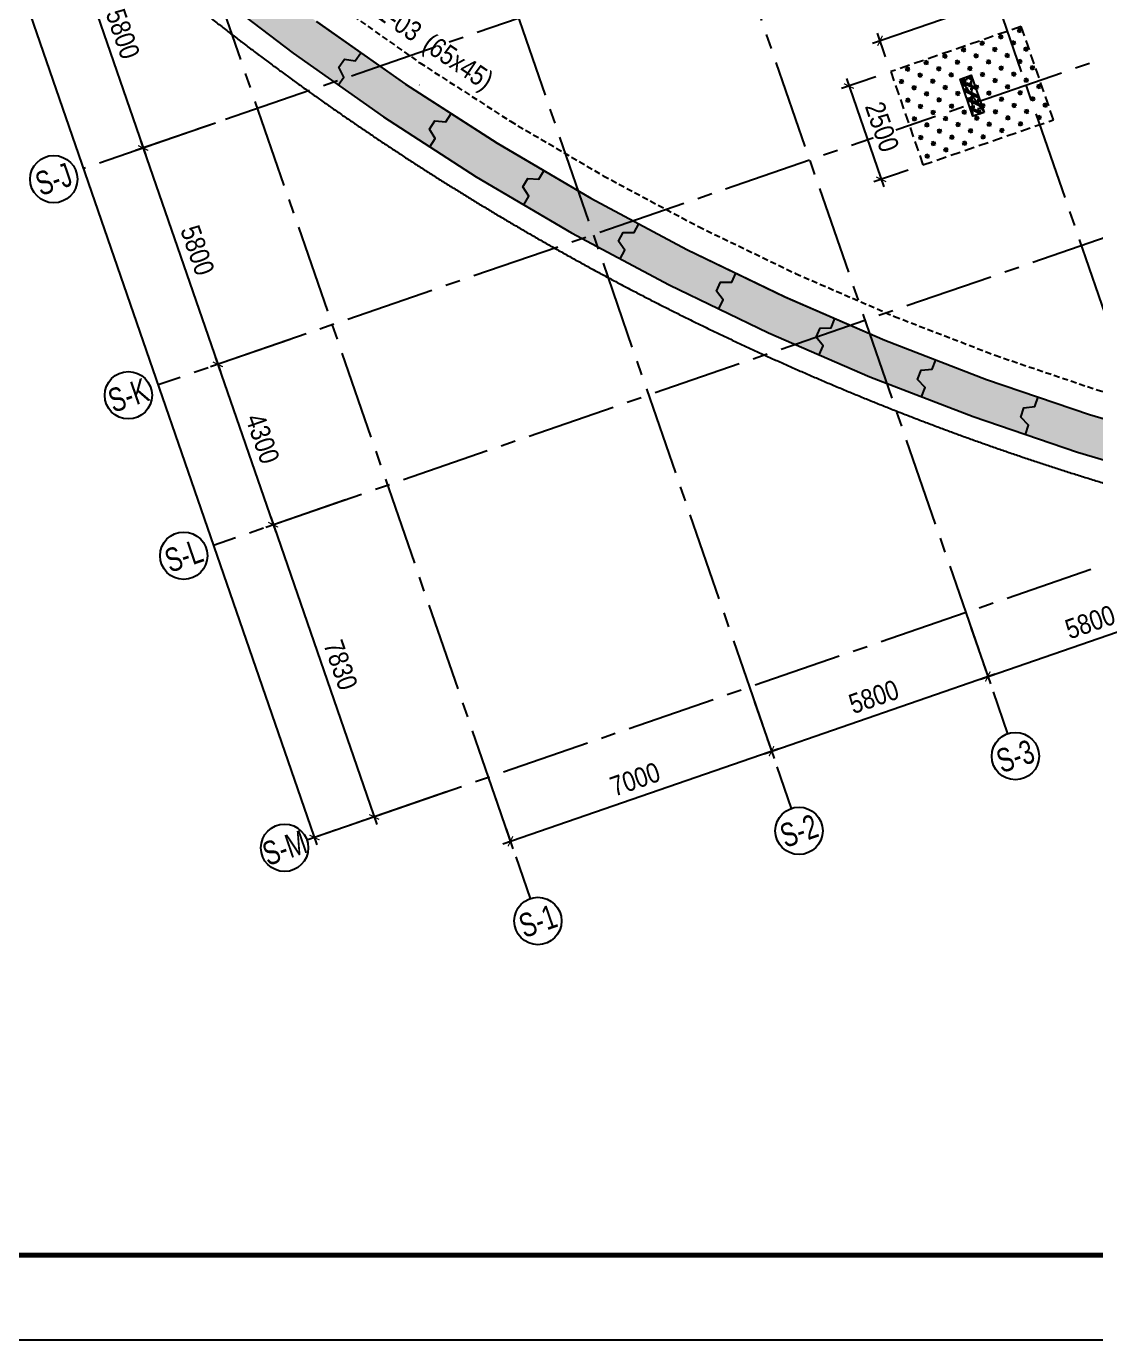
# Model space of a CAD drawing. Header units: millimetres. Extents: x -1534340 to 1713810, y -1348191 to 1114081.
# Drawn here: x 1051445 to 1078545, y -366824 to -333544 of the extents above; entities that cross this region are included whole.
import ezdxf
from ezdxf.enums import TextEntityAlignment as Align
from ezdxf.xclip import XClip

# ---------------------------------------------------------------- set-up
doc = ezdxf.new("R2010")
doc.units = ezdxf.units.MM
doc.header["$LTSCALE"] = 100
doc.header["$XCLIPFRAME"] = 0
doc.header["$PDMODE"] = 32
doc.header["$PDSIZE"] = 2.5
for name, pattern in [('CENTER2', [1.125, 0.75, -0.125, 0.125, -0.125]), ('DASHED', [4.5, 3, -1.5]), ('HIDDEN', [0.375, 0.25, -0.125]), ('Xref_ST_MBDV Cot vach 30.7.2022$0$DASHDOT', [1, 0.5, -0.25, 0, -0.25])]:
    doc.linetypes.add(name, pattern=pattern)
for name, color, linetype, lineweight in [('0-Hatch', 250, 'Continuous', 40), ('ccu12-Tencaukien', 9, 'Continuous', 15), ('KT-Net thay', 7, 'Continuous', 15)]:
    doc.layers.add(name, color=color, linetype=linetype, lineweight=lineweight)
for name, color, linetype in [('0-khuat', 3, 'HIDDEN'), ('ccu11-Dim', 8, 'Continuous'), ('ccu11-Khuat', 9, 'DASHED'), ('ccu11-Manh', 8, 'Continuous'), ('ccu12-Text', 31, 'Continuous'), ('ccu12-Truc', 13, 'CENTER2'), ('KC2-DIM', 251, 'Continuous'), ('KT-Dim', 8, 'Continuous'), ('Xref.Asix of Basement B2$0$Xref.Asix of Basement$0$KT-Net cot vach', 6, 'Continuous'), ('Xref_ST_MBDV Cot vach 30.7.2022$0$Xref_ST_MBDV Cot vach 30.7.2022|Xref_ST_MBDV Cot vach 30.7.2022|Xref_ST_MBDV Cot vach 30.7.2022|Xref_ST_MBDV Cot vach 30.7.2022|A-CORE-OTLN', 2, 'Continuous'), ('Xref_ST_MBDV Cot vach 30.7.2022$0$Xref_ST_MBDV Cot vach 30.7.2022|Xref_ST_MBDV Cot vach 30.7.2022|Xref_ST_MBDV Cot vach 30.7.2022|Xref_ST_MBDV Cot vach 30.7.2022|A-WALL-PATT', 251, 'Continuous'), ('Xref_ST_MBDV Cot vach 30.7.2022$0$Xref_ST_MBDV Cot vach 30.7.2022|Xref_ST_MBDV Cot vach 30.7.2022|Xref_ST_MBDV Cot vach 30.7.2022|Xref_ST_MBDV Cot vach 30.7.2022|ccu12-Thay', 7, 'Continuous'), ('Xref_ST_MBDV Cot vach 30.7.2022$0$Xref_ST_MBDV Cot vach 30.7.2022|Xref_ST_MBDV Cot vach 30.7.2022|Xref_ST_MBDV Cot vach 30.7.2022|Xref_ST_MBDV Cot vach 30.7.2022|Site_plot line', 1, 'Xref_ST_MBDV Cot vach 30.7.2022$0$DASHDOT'), ('Xref_ST_MBDV Cot vach 30.7.2022|Xref_ST_MBDV Cot vach 30.7.2022|Xref_ST_MBDV Cot vach 30.7.2022|Xref_ST_MBDV Cot vach 30.7.2022|A-GRID-SYM', 50, 'Continuous')]:
    doc.layers.add(name, color=color, linetype=linetype)
doc.styles.add('Arial Narrow', font='ARIALN.TTF')
doc.styles.add('HBA-Text', font='GOTHIC.TTF')
doc.dimstyles.new('ccu12-200', dxfattribs={"dimscale": 200, "dimtxt": 2.5, "dimasz": 1, "dimexe": 1, "dimexo": 2, "dimgap": 1, "dimtad": 1, "dimdec": 0, "dimrnd": 5, "dimdsep": 46, "dimtxsty": 'Arial Narrow', "dimblk": 'ARCHTICK', "dimcen": -1, "dimdle": 1, "dimclrd": 256, "dimclre": 256, "dimclrt": 3, "dimadec": 0, "dimazin": 2, "dimtfac": 0.1, "dimtdec": 0, "dimtmove": 0, "dimatfit": 1, "dimldrblk": 'ARCHTICK', "dimfxl": 1, "dimtvp": 0.833333, "dimtolj": 1, "dimtzin": 12, "dimarcsym": 0})

# ---------------------------------------------------------------- blocks, each defined once
blk = doc.blocks.new('MBKC-B1-PN')
at = {"layer": '0-Hatch', "ltscale": 2}
h = blk.add_hatch(dxfattribs=at)
h.set_pattern_fill('CROSS', color=256, scale=1000, angle=109.0471, style=0)
h.set_pattern_definition([(109.047138, (4062039.31, -6967637.83), (-317.899085, 154.726118), [125, -375]), (199.047138, (4062078, -6967558.36), (-154.726118, -317.899085), [125, -375])])
h.paths.add_polyline_path([(29441, -27131), (26133, -28273), (26948, -30636), (30257, -29494)])
at = {"layer": '0-khuat', "ltscale": 10}
blk.add_lwpolyline([(30257, -29494), (29441, -27131), (26133, -28273), (26948, -30636)], close=True, dxfattribs=at)
at = {"layer": 'ccu11-Khuat', "ltscale": 0.5}
blk.add_lwpolyline([(11961, -26475), (14196, -28048), (16493, -29528), (18849, -30912), (21259, -32200), (23720, -33388), (26227, -34475), (28777, -35459), (31364, -36337), (33985, -37110), (36636, -37775), (39311, -38331), (42007, -38778), (44738, -39116), (64993, -41260), (86647, -40575)], dxfattribs=at)
at = {"layer": 'Xref_ST_MBDV Cot vach 30.7.2022$0$Xref_ST_MBDV Cot vach 30.7.2022|Xref_ST_MBDV Cot vach 30.7.2022|Xref_ST_MBDV Cot vach 30.7.2022|Xref_ST_MBDV Cot vach 30.7.2022|A-CORE-OTLN', "color": 6}
blk.add_lwpolyline([(11576, -26999), (13833, -28587), (16152, -30081), (18531, -31479), (20964, -32780), (23449, -33979), (25981, -35077), (28555, -36070), (31168, -36957), (33814, -37737), (36491, -38408), (39192, -38970), (41914, -39421), (44664, -39762), (64969, -41911), (105786, -40621)], dxfattribs=at)
blk = doc.blocks.new('Khung ten_A1', base_point=(-3406704, 253379))
at = {"layer": 'Defpoints', "color": 1}
blk.add_lwpolyline([(84100, 0), (84100, 59471), (0, 59471), (0, 0)], close=True, dxfattribs=at)
at = {"layer": 'KT-Net thay', "const_width": 60}
blk.add_lwpolyline([(2700, 1071), (83100, 1071), (83100, 58471), (2700, 58471)], close=True, dxfattribs=at)
blk = doc.blocks.new('Xref_ST_MBDV Cot vach 30.7.2022$0$Tuong Vay01-flat-1')
at = {"layer": 'Xref_ST_MBDV Cot vach 30.7.2022$0$Xref_ST_MBDV Cot vach 30.7.2022|Xref_ST_MBDV Cot vach 30.7.2022|Xref_ST_MBDV Cot vach 30.7.2022|Xref_ST_MBDV Cot vach 30.7.2022|A-WALL-PATT'}
h = blk.add_hatch(dxfattribs=at)
h.set_pattern_fill('ACET-2D-VATLIEU04', color=256, scale=50, pattern_type=2)
h.set_pattern_definition([(50, (-11139561.84, -1407213.45), (-225.902474, 189.5546825), [37.5, -412.5]), (355, (-11139561.84, -1407213.45), (32.127212, 367.215716), [30, -330]), (100.4514, (-11139531.95, -1407216.06), (-341.231527, -62.944187), [31.870095, -350.571056]), (46.1842, (-11139561.84, -1407113.45), (-319.180497, 306.252097), [56.25, -618.75]), (96.6356, (-11139517.37, -1407120.34), (-516.995922, -60.144022), [47.805144, -525.8565]), (351.1842, (-11139561.84, -1407113.45), (84.740774, 546.39543), [45, -495]), (21, (-11139511.84, -1407138.45), (-105.680822, 275.3079534), [37.5, -412.5]), (326, (-11139511.84, -1407138.45), (206.128805, 305.59852), [30, -330]), (71.4514, (-11139486.97, -1407155.22), (-328.963765, 110.380101), [31.870095, -350.571056]), (37.5, (-11139561.84, -1407213.45), (-78.1345294, 101.8269012), [0, -326, 0, -335, 0, -331.25]), (7.5, (-11139561.84, -1407213.45), (-23.2793464, 176.824191), [0, -191, 0, -318.5, 0, -126.25]), (327.5, (-11139673.34, -1407213.45), (71.9444175, 112.9301145), [0, -125, 0, -390, 0, -517.5000003]), (317.5, (-11139723.34, -1407213.45), (158.0205496, 172.449169), [0, -162.5, 0, -259, 0, -367.5]), (45, (-11139561.84, -1407213.45), (-150.260191, 150.260191), []), (45, (-11139561.84, -1407152.2), (-150.260191, 150.260191), [])])
h.paths.add_polyline_path([(-82665, -118500), (-81837, -121132), (-80903, -123728), (-79863, -126284), (-78720, -128795), (-77475, -131258), (-76131, -133667), (-74689, -136020), (-73153, -138312), (-71525, -140539), (-69807, -142699), (-68002, -144786), (-66114, -146798), (-64145, -148731), (-62100, -150582), (-59980, -152349), (-57790, -154027), (-55533, -155614), (-53213, -157109), (-50835, -158507), (-48401, -159807), (-45916, -161007), (-43385, -162104), (-40811, -163097), (-38198, -163985), (-35551, -164765), (-32875, -165436), (-30174, -165998), (-27451, -166448), (-24702, -166789), (-4397, -168938), (36420, -167648), (41836, -160719), (12445, -24368), (8473, -9249), (-4719, -5521), (-10557, -9947), (-34021, -27848), (-39777, -32009), (-41249, -35294), (-45787, -38574), (-49368, -38942), (-57644, -44924), (-59845, -46601), (-61969, -48362), (-64020, -50208), (-65993, -52137), (-67887, -54144), (-69696, -56226), (-71420, -58381), (-73054, -60604), (-74596, -62892), (-76043, -65242), (-77394, -67648), (-78645, -70107), (-79794, -72615), (-80841, -75168), (-81782, -77762), (-82617, -80392), (-83343, -83054), (-83961, -85743), (-84468, -88455), (-84865, -91186), (-85149, -93930), (-85321, -96684), (-85381, -99530), (-85329, -102201), (-85163, -104955), (-84886, -107701), (-84496, -110432), (-83996, -113146), (-83385, -115836)], flags=16)
h.paths.add_polyline_path([(-83625, -118781), (-82785, -121452), (-81837, -124086), (-80781, -126680), (-79621, -129228), (-78358, -131727), (-76994, -134172), (-75531, -136560), (-73973, -138886), (-72320, -141146), (-70577, -143337), (-68746, -145455), (-66829, -147497), (-64832, -149459), (-62755, -151337), (-60604, -153130), (-58382, -154833), (-56092, -156444), (-53738, -157960), (-51324, -159379), (-48854, -160699), (-46333, -161916), (-43764, -163030), (-41151, -164038), (-38500, -164938), (-35814, -165730), (-33098, -166411), (-30357, -166981), (-27595, -167438), (-24816, -167783), (-4434, -169940), (36920, -168633), (42913, -160966), (13418, -24135), (9295, -8442), (-4926, -4424), (-11163, -9151), (-34617, -27045), (-40580, -31355), (-42052, -34640), (-46156, -37607), (-49737, -37975), (-58240, -44121), (-60467, -45819), (-62623, -47605), (-64704, -49479), (-66707, -51435), (-68628, -53472), (-70465, -55586), (-72214, -57772), (-73872, -60029), (-75437, -62350), (-76905, -64734), (-78276, -67176), (-79545, -69672), (-80712, -72217), (-81774, -74808), (-82729, -77440), (-83576, -80109), (-84314, -82810), (-84940, -85539), (-85455, -88291), (-85857, -91062), (-86146, -93847), (-86321, -96642), (-86382, -99529), (-86328, -102241), (-86160, -105036), (-85879, -107821), (-85484, -110593), (-84976, -113347), (-84356, -116078)])
at = {"layer": 'Xref_ST_MBDV Cot vach 30.7.2022$0$Xref_ST_MBDV Cot vach 30.7.2022|Xref_ST_MBDV Cot vach 30.7.2022|Xref_ST_MBDV Cot vach 30.7.2022|Xref_ST_MBDV Cot vach 30.7.2022|A-CORE-OTLN', "color": 6}
for points in [[(-60604, -153130), (-58382, -154833), (-56092, -156444), (-53738, -157960), (-51324, -159379), (-48854, -160699), (-46333, -161916), (-43764, -163030), (-41151, -164038), (-38500, -164938), (-35814, -165730), (-33098, -166411), (-30357, -166981), (-27595, -167438), (-24816, -167783), (-4434, -169940), (36920, -168633)], [(-57790, -154027), (-55533, -155614), (-53213, -157109), (-50835, -158507), (-48401, -159807), (-45916, -161007), (-43385, -162104), (-40811, -163097), (-38198, -163985), (-35551, -164765), (-32875, -165436), (-30174, -165998), (-27451, -166448), (-24702, -166789), (-4397, -168938), (36420, -167648)]]:
    blk.add_lwpolyline(points, dxfattribs=at)
at = {"layer": 'Xref_ST_MBDV Cot vach 30.7.2022$0$Xref_ST_MBDV Cot vach 30.7.2022|Xref_ST_MBDV Cot vach 30.7.2022|Xref_ST_MBDV Cot vach 30.7.2022|Xref_ST_MBDV Cot vach 30.7.2022|ccu12-Thay', "ltscale": 10}
for points in [[(-57237, -155639), (-57093, -155434), (-57226, -155188), (-57082, -154983), (-56805, -155025), (-56661, -154821)], [(-54915, -157202), (-54779, -156992), (-54922, -156752), (-54787, -156541), (-54508, -156572), (-54373, -156362)], [(-52531, -158670), (-52404, -158455), (-52557, -158220), (-52430, -158004), (-52151, -158023), (-52024, -157808)], [(-50089, -160039), (-49971, -159819), (-50133, -159590), (-50015, -159370), (-49736, -159377), (-49618, -159157)], [(-47594, -161307), (-47485, -161082), (-47656, -160861), (-47547, -160636), (-47267, -160632), (-47159, -160407)], [(-45048, -162473), (-44949, -162244), (-45129, -162029), (-45029, -161800), (-44750, -161785), (-44651, -161555)], [(-42458, -163534), (-42368, -163301), (-42556, -163094), (-42466, -162860), (-42188, -162834), (-42098, -162601)], [(-39826, -164488), (-39745, -164251), (-39942, -164052), (-39862, -163816), (-39585, -163778), (-39504, -163541)]]:
    blk.add_lwpolyline(points, dxfattribs=at)
at = {"layer": 'Xref_ST_MBDV Cot vach 30.7.2022$0$Xref_ST_MBDV Cot vach 30.7.2022|Xref_ST_MBDV Cot vach 30.7.2022|Xref_ST_MBDV Cot vach 30.7.2022|Xref_ST_MBDV Cot vach 30.7.2022|Site_plot line', "ltscale": 5000}
blk.add_arc((-17764, -99529), 69167, 126.14636, 263.7927, dxfattribs=at)
blk = doc.blocks.new('GRID-SYM-flat-90')
at = {"layer": 'Xref_ST_MBDV Cot vach 30.7.2022|Xref_ST_MBDV Cot vach 30.7.2022|Xref_ST_MBDV Cot vach 30.7.2022|Xref_ST_MBDV Cot vach 30.7.2022|A-GRID-SYM'}
blk.add_circle((0, 0, 0), 900, dxfattribs=at)
at = {"layer": 'Xref_ST_MBDV Cot vach 30.7.2022|Xref_ST_MBDV Cot vach 30.7.2022|Xref_ST_MBDV Cot vach 30.7.2022|Xref_ST_MBDV Cot vach 30.7.2022|A-GRID-SYM', "style": 'HBA-Text'}
blk.add_attdef('GRID', text='', height=900, rotation=19.0471, dxfattribs=at).set_placement((0, 0, 0), align=Align.MIDDLE_CENTER)
blk = doc.blocks.new('GRID-SYM-flat-91')
at = {"layer": 'Xref_ST_MBDV Cot vach 30.7.2022|Xref_ST_MBDV Cot vach 30.7.2022|Xref_ST_MBDV Cot vach 30.7.2022|Xref_ST_MBDV Cot vach 30.7.2022|A-GRID-SYM'}
blk.add_circle((0, 0, 0), 900, dxfattribs=at)
at = {"layer": 'Xref_ST_MBDV Cot vach 30.7.2022|Xref_ST_MBDV Cot vach 30.7.2022|Xref_ST_MBDV Cot vach 30.7.2022|Xref_ST_MBDV Cot vach 30.7.2022|A-GRID-SYM', "style": 'HBA-Text'}
blk.add_attdef('GRID', text='', height=900, rotation=19.0471, dxfattribs=at).set_placement((0, 0, 0), align=Align.MIDDLE_CENTER)
blk = doc.blocks.new('GRID-SYM-flat-104')
at = {"layer": 'Xref_ST_MBDV Cot vach 30.7.2022|Xref_ST_MBDV Cot vach 30.7.2022|Xref_ST_MBDV Cot vach 30.7.2022|Xref_ST_MBDV Cot vach 30.7.2022|A-GRID-SYM'}
blk.add_circle((0, 0, 0), 900, dxfattribs=at)
at = {"layer": 'Xref_ST_MBDV Cot vach 30.7.2022|Xref_ST_MBDV Cot vach 30.7.2022|Xref_ST_MBDV Cot vach 30.7.2022|Xref_ST_MBDV Cot vach 30.7.2022|A-GRID-SYM', "style": 'HBA-Text'}
blk.add_attdef('GRID', text='', height=900, rotation=19.0471, dxfattribs=at).set_placement((0, 0, 0), align=Align.MIDDLE_CENTER)
blk = doc.blocks.new('_ARCHTICK')
at = {"color": 0, "linetype": 'ByBlock', "const_width": 0.15}
blk.add_lwpolyline([(-0.5, -0.5), (0.5, 0.5)], dxfattribs=at)
blk = doc.blocks.new('*D1108')
at = {"layer": 'Defpoints', "color": 0, "transparency": 16777216}
for p in [(316470, -81582, 0), (318361, -87065, 0), (316152, -87827)]:
    blk.add_point(p, dxfattribs=at)
at = {"layer": 'KT-Dim', "lineweight": -2, "transparency": 16777216}
for p, q in [((316092, -81712), (314070, -82410)), ((314194, -82156), (316217, -88016)), ((317983, -87195), (315963, -87893))]:
    blk.add_line(p, q, dxfattribs=at)
at = {"layer": 'KT-Dim', "lineweight": -2, "transparency": 16777216, "xscale": 200, "yscale": 200, "zscale": 200}
for p, rotation in [((314259, -82345), 109.0471379636341), ((316152, -87827), 289.0471379636341)]:
    blk.add_blockref('_ARCHTICK', p, dxfattribs=dict(at, rotation=rotation))
at = {"layer": 'KT-Dim', "color": 3, "transparency": 16777216, "insert": (315636, -84937), "char_height": 500, "attachment_point": 5, "rotation": 289.0471, "style": 'Arial Narrow'}
blk.add_mtext('\\A1;5800', dxfattribs=at)
blk = doc.blocks.new('*D1109')
at = {"layer": 'Defpoints', "color": 0, "transparency": 16777216}
for p in [(306861, -58345, 0), (323836, -104143), (320491, -105298)]:
    blk.add_point(p, dxfattribs=at)
at = {"layer": 'KT-Dim', "lineweight": -2, "transparency": 16777216}
for p, q in [((306483, -58476), (304366, -59206)), ((304490, -58952), (320556, -105487)), ((323458, -104273), (320302, -105363))]:
    blk.add_line(p, q, dxfattribs=at)
at = {"layer": 'KT-Dim', "lineweight": -2, "transparency": 16777216, "xscale": 200, "yscale": 200, "zscale": 200}
for p, rotation in [((304555, -59141), 109.0471379636341), ((320491, -105298), 289.0471379636341)]:
    blk.add_blockref('_ARCHTICK', p, dxfattribs=dict(at, rotation=rotation))
at = {"layer": 'KT-Dim', "color": 3, "transparency": 16777216, "insert": (312954, -82071), "char_height": 500, "attachment_point": 5, "rotation": 289.0471, "style": 'Arial Narrow'}
blk.add_mtext('\\A1;48830', dxfattribs=at)
blk = doc.blocks.new('*D1110')
at = {"layer": 'Defpoints', "color": 0, "transparency": 16777216}
for p in [(318361, -87065, 0), (320256, -92546, 0), (318043, -93310)]:
    blk.add_point(p, dxfattribs=at)
at = {"layer": 'KT-Dim', "lineweight": -2, "transparency": 16777216}
for p, q in [((317983, -87195), (315961, -87893)), ((316085, -87639), (318108, -93500)), ((319877, -92677), (317854, -93376))]:
    blk.add_line(p, q, dxfattribs=at)
at = {"layer": 'KT-Dim', "lineweight": -2, "transparency": 16777216, "xscale": 200, "yscale": 200, "zscale": 200}
for p, rotation in [((316150, -87828), 109.0471379636341), ((318043, -93310), 289.0471379636341)]:
    blk.add_blockref('_ARCHTICK', p, dxfattribs=dict(at, rotation=rotation))
at = {"layer": 'KT-Dim', "color": 3, "transparency": 16777216, "insert": (317527, -90421), "char_height": 500, "attachment_point": 5, "rotation": 289.0471, "style": 'Arial Narrow'}
blk.add_mtext('\\A1;5800', dxfattribs=at)
blk = doc.blocks.new('*D1111')
at = {"layer": 'Defpoints', "color": 0, "transparency": 16777216}
for p in [(320256, -92546, 0), (321659, -96611, 0), (319448, -97374)]:
    blk.add_point(p, dxfattribs=at)
at = {"layer": 'KT-Dim', "lineweight": -2, "transparency": 16777216}
for p, q in [((319877, -92677), (317856, -93375)), ((317979, -93121), (319513, -97563)), ((321281, -96742), (319259, -97440))]:
    blk.add_line(p, q, dxfattribs=at)
at = {"layer": 'KT-Dim', "lineweight": -2, "transparency": 16777216, "xscale": 200, "yscale": 200, "zscale": 200}
for p, rotation in [((318045, -93310), 109.0471379636341), ((319448, -97374), 289.0471379636341)]:
    blk.add_blockref('_ARCHTICK', p, dxfattribs=dict(at, rotation=rotation))
at = {"layer": 'KT-Dim', "color": 3, "transparency": 16777216, "insert": (319177, -95193), "char_height": 500, "attachment_point": 5, "rotation": 289.0471, "style": 'Arial Narrow'}
blk.add_mtext('\\A1;4300', dxfattribs=at)
blk = doc.blocks.new('*D1112')
at = {"layer": 'Defpoints', "color": 0, "transparency": 16777216}
for p in [(321659, -96611, 0), (324214, -104012, 0), (322003, -104776)]:
    blk.add_point(p, dxfattribs=at)
at = {"layer": 'KT-Dim', "lineweight": -2, "transparency": 16777216}
for p, q in [((321281, -96742), (319259, -97440)), ((319383, -97185), (322069, -104965)), ((323836, -104143), (321814, -104841))]:
    blk.add_line(p, q, dxfattribs=at)
at = {"layer": 'KT-Dim', "lineweight": -2, "transparency": 16777216, "xscale": 200, "yscale": 200, "zscale": 200}
for p, rotation in [((319448, -97374), 109.0471379636341), ((322003, -104776), 289.0471379636341)]:
    blk.add_blockref('_ARCHTICK', p, dxfattribs=dict(at, rotation=rotation))
at = {"layer": 'KT-Dim', "color": 3, "transparency": 16777216, "insert": (321156, -100926), "char_height": 500, "attachment_point": 5, "rotation": 289.0471, "style": 'Arial Narrow'}
blk.add_mtext('\\A1;7830', dxfattribs=at)
blk = doc.blocks.new('GRID-SYM-flat-103')
at = {"layer": 'Xref_ST_MBDV Cot vach 30.7.2022|Xref_ST_MBDV Cot vach 30.7.2022|Xref_ST_MBDV Cot vach 30.7.2022|Xref_ST_MBDV Cot vach 30.7.2022|A-GRID-SYM'}
blk.add_circle((0, 0, 0), 900, dxfattribs=at)
at = {"layer": 'Xref_ST_MBDV Cot vach 30.7.2022|Xref_ST_MBDV Cot vach 30.7.2022|Xref_ST_MBDV Cot vach 30.7.2022|Xref_ST_MBDV Cot vach 30.7.2022|A-GRID-SYM', "style": 'HBA-Text'}
blk.add_attdef('GRID', text='', height=900, rotation=19.0471, dxfattribs=at).set_placement((0, 0, 0), align=Align.MIDDLE_CENTER)
blk = doc.blocks.new('*D1148')
at = {"layer": 'Defpoints', "color": 0, "transparency": 16777216}
for p in [(331515, -101492), (332074, -103111), (324898, -103776)]:
    blk.add_point(p, dxfattribs=at)
at = {"layer": 'KT-Dim', "lineweight": -2, "transparency": 16777216}
for p, q in [((331645, -101870), (332139, -103300)), ((325268, -105460), (332263, -103045)), ((325029, -104154), (325522, -105584))]:
    blk.add_line(p, q, dxfattribs=at)
at = {"layer": 'KT-Dim', "lineweight": -2, "transparency": 16777216, "xscale": 200, "yscale": 200, "zscale": 200}
for p, rotation in [((332074, -103111), 19.04713796363416), ((325457, -105395), 199.0471379636342)]:
    blk.add_blockref('_ARCHTICK', p, dxfattribs=dict(at, rotation=rotation))
at = {"layer": 'KT-Dim', "color": 3, "transparency": 16777216, "insert": (328617, -103823), "char_height": 500, "attachment_point": 5, "rotation": 19.0471, "style": 'Arial Narrow'}
blk.add_mtext('\\A1;7000', dxfattribs=at)
blk = doc.blocks.new('*D1149')
at = {"layer": 'Defpoints', "color": 0, "transparency": 16777216}
for p in [(336997, -99599), (331515, -101492), (337556, -101218)]:
    blk.add_point(p, dxfattribs=at)
at = {"layer": 'KT-Dim', "lineweight": -2, "transparency": 16777216}
for p, q in [((337128, -99977), (337621, -101407)), ((331885, -103176), (337745, -101153)), ((331645, -101870), (332139, -103300))]:
    blk.add_line(p, q, dxfattribs=at)
at = {"layer": 'KT-Dim', "lineweight": -2, "transparency": 16777216, "xscale": 200, "yscale": 200, "zscale": 200}
for p, rotation in [((337556, -101218), 19.04713796363416), ((332074, -103111), 199.0471379636342)]:
    blk.add_blockref('_ARCHTICK', p, dxfattribs=dict(at, rotation=rotation))
at = {"layer": 'KT-Dim', "color": 3, "transparency": 16777216, "insert": (334666, -101734), "char_height": 500, "attachment_point": 5, "rotation": 19.0471, "style": 'Arial Narrow'}
blk.add_mtext('\\A1;5800', dxfattribs=at)
blk = doc.blocks.new('*D1150')
at = {"layer": 'Defpoints', "color": 0, "transparency": 16777216}
for p in [(342480, -97706), (343039, -99325), (336997, -99599)]:
    blk.add_point(p, dxfattribs=at)
at = {"layer": 'KT-Dim', "lineweight": -2, "transparency": 16777216}
for p, q in [((342610, -98084), (343104, -99514)), ((337367, -101283), (343228, -99260)), ((337128, -99977), (337621, -101407))]:
    blk.add_line(p, q, dxfattribs=at)
at = {"layer": 'KT-Dim', "lineweight": -2, "transparency": 16777216, "xscale": 200, "yscale": 200, "zscale": 200}
for p, rotation in [((343039, -99325), 19.04713796363416), ((337556, -101218), 199.0471379636342)]:
    blk.add_blockref('_ARCHTICK', p, dxfattribs=dict(at, rotation=rotation))
at = {"layer": 'KT-Dim', "color": 3, "transparency": 16777216, "insert": (340149, -99841), "char_height": 500, "attachment_point": 5, "rotation": 19.0471, "style": 'Arial Narrow'}
blk.add_mtext('\\A1;5800', dxfattribs=at)
blk = doc.blocks.new('*U156')
h = blk.add_hatch()
h.set_pattern_fill('VATLIEU04', color=250, scale=40, style=0, pattern_type=2)
h.set_pattern_definition([(50, (-650, 1050), (286.904, -25.1), [30, -330]), (355, (-650, 1050), (-55.5, 300.877), [24, -264]), (100.451, (-626.1, 1047.9), (231.404, 275.776), [25.496, -280.457]), (46.184, (-650, 1130), (426.9, -66.21), [45, -495]), (96.636, (-614.43, 1124.5), (373.87, 389.65), [38.24, -420.685]), (351.184, (-650, 1130), (373.86, 389.65), [36, -396]), (21, (-610, 1110), (238.763, -161.048), [30, -330]), (326, (-610, 1110), (97.326, 290.06), [24, -264]), (71.451, (-590.1, 1096.58), (336.09, 129.01), [25.496, -280.457]), (37.5, (-650, 1050), (4.864, 133.1575), [0, -260.8, 0, -268, 0, -265]), (7.5, (-650, 1050), (105.228, 157.765), [0, -152.8, 0, -254.8, 0, -101]), (327.5, (-739.2, 1050), (213.529, -9.022), [0, -100, 0, -312, 0, -414]), (317.5, (-779.2, 1050), (233.274, 40.042), [0, -130, 0, -207.2, 0, -294]), (45, (-650, 1050), (-120.208, 120.208), []), (45, (-650, 1099), (-120.208, 120.208), [])])
h.paths.add_polyline_path([(-475, -475), (-175, -475), (-175, 525), (-475, 525)])
at = {"color": 6, "ltscale": 0.25}
blk.add_lwpolyline([(-475, -475), (-175, -475), (-175, 525), (-475, 525)], close=True, dxfattribs=at)
at = {"layer": 'Defpoints', "linetype": 'ByBlock', "ltscale": 30}
for p, q in [((-175, -475), (-475, 525)), ((-475, -475), (-175, 525))]:
    blk.add_line(p, q, dxfattribs=at)
blk = doc.blocks.new('MBDV-B1-T1-PN')
at = {"layer": 'Xref.Asix of Basement B2$0$Xref.Asix of Basement$0$KT-Net cot vach', "linetype": 'ByBlock', "xscale": -0.9999999999999998, "rotation": 19.04713796363401}
blk.add_blockref('*U156', (27896, -29013), dxfattribs=at)
blk = doc.blocks.new('*U704')
at = {"layer": 'ccu12-Tencaukien', "color": 8, "ltscale": 10000}
blk.add_line((361, -155), (354, -155), dxfattribs=at)
at = {"layer": 'ccu12-Text', "color": 2, "style": 'Arial Narrow', "width": 0.8}
blk.add_attdef('SH', text='', height=300, dxfattribs=at).set_placement((276, 6), align=Align.BOTTOM_RIGHT)
at = {"layer": 'ccu12-Text', "color": 31, "style": 'Arial Narrow', "width": 0.8}
for tag, p in [('(', (508, -75)), ('KT', (633, -75)), (')', (963, -75))]:
    blk.add_attdef(tag, text='', height=250, dxfattribs=at).set_placement(p, align=Align.BOTTOM_LEFT)
blk = doc.blocks.new('*D1204')
at = {"layer": 'Defpoints', "color": 0, "ltscale": 0.5, "transparency": 16777216}
for p in [(1073351, -334694), (1074167, -337057), (1073108, -337423)]:
    blk.add_point(p, dxfattribs=at)
at = {"layer": 'KC2-DIM', "lineweight": -2, "ltscale": 0.5, "transparency": 16777216}
for p, q in [((1072973, -334825), (1072103, -335125)), ((1072227, -334871), (1073173, -337612)), ((1073789, -337188), (1072919, -337488))]:
    blk.add_line(p, q, dxfattribs=at)
at = {"layer": 'KC2-DIM', "lineweight": -2, "ltscale": 0.5, "transparency": 16777216, "xscale": 200, "yscale": 200, "zscale": 200}
for p, rotation in [((1072292, -335060), 109.0471312622707), ((1073108, -337423), 289.0471312622706)]:
    blk.add_blockref('_ARCHTICK', p, dxfattribs=dict(at, rotation=rotation))
at = {"layer": 'KC2-DIM', "color": 3, "ltscale": 0.5, "transparency": 16777216, "insert": (1073130, -336093), "char_height": 500, "attachment_point": 5, "rotation": 289.0471, "style": 'Arial Narrow', "bg_fill": 3, "box_fill_scale": 1.1, "bg_fill_color": 256, "bg_fill_true_color": 13158600, "bg_fill_transparency": 0}
blk.add_mtext('\\A1;2500', dxfattribs=at)
blk = doc.blocks.new('*D1205')
at = {"layer": 'Defpoints', "color": 0, "ltscale": 0.5, "transparency": 16777216}
for p in [(1076389, -332768), (1076659, -333552), (1073351, -334694)]:
    blk.add_point(p, dxfattribs=at)
at = {"layer": 'KC2-DIM', "lineweight": -2, "ltscale": 0.5, "transparency": 16777216}
for p, q in [((1072891, -333975), (1076578, -332703)), ((1076529, -333174), (1076324, -332579)), ((1073221, -334316), (1073015, -333721))]:
    blk.add_line(p, q, dxfattribs=at)
at = {"layer": 'KC2-DIM', "lineweight": -2, "ltscale": 0.5, "transparency": 16777216, "xscale": 200, "yscale": 200, "zscale": 200}
for p, rotation in [((1076389, -332768), 19.04713126228067), ((1073080, -333910), 199.0471312622807)]:
    blk.add_blockref('_ARCHTICK', p, dxfattribs=dict(at, rotation=rotation))
at = {"layer": 'KC2-DIM', "color": 3, "ltscale": 0.5, "transparency": 16777216, "insert": (1074586, -332909), "char_height": 500, "attachment_point": 5, "rotation": 19.0471, "style": 'Arial Narrow', "bg_fill": 3, "box_fill_scale": 1.1, "bg_fill_color": 256, "bg_fill_true_color": 13158600, "bg_fill_transparency": 0}
blk.add_mtext('\\A1;3500', dxfattribs=at)
blk = doc.blocks.new('Grid-ST-flat-3')
at = {"layer": 'ccu12-Truc', "ltscale": 30}
for p, q in [((324450.3, -45484.5), (343539.5, -100776)), ((318967.8, -47377.3), (338057.1, -102668.8)), ((313485.4, -49270.1), (332574.6, -104561.6)), ((306868.6, -51554.5), (325957.9, -106846)), ((377787.3, -66547.8), (314639.5, -88349.4)), ((368131.1, -76017.5), (316532.3, -93831.9)), ((369534.4, -80082.1), (317935.6, -97896.5)), ((362499.4, -90794.4), (320490.9, -105297.8))]:
    blk.add_line(p, q, dxfattribs=at)
at = {"layer": 'KT-Dim'}
ref = blk.add_blockref('GRID-SYM-flat-91', (313885.7, -88617.3, 0), dxfattribs=dict(at, xscale=0.6666666666666666, yscale=0.6666666666666666, zscale=0.6666666666666666))
ref.add_attrib('GRID', 'S-J', dxfattribs={"layer": 'Xref_ST_MBDV Cot vach 30.7.2022|Xref_ST_MBDV Cot vach 30.7.2022|Xref_ST_MBDV Cot vach 30.7.2022|Xref_ST_MBDV Cot vach 30.7.2022|A-GRID-SYM', "height": 600, "rotation": 19, "style": 'HBA-Text', "width": 0.75}).set_placement((313885.7, -88617.3, 0), align=Align.MIDDLE_CENTER)
ref = blk.add_blockref('GRID-SYM-flat-90', (315776.1, -94093, 0), dxfattribs=dict(at, xscale=0.6666666666666666, yscale=0.6666666666666666, zscale=0.6666666666666666))
ref.add_attrib('GRID', 'S-K', dxfattribs={"layer": 'Xref_ST_MBDV Cot vach 30.7.2022|Xref_ST_MBDV Cot vach 30.7.2022|Xref_ST_MBDV Cot vach 30.7.2022|Xref_ST_MBDV Cot vach 30.7.2022|A-GRID-SYM', "height": 600, "rotation": 19, "style": 'HBA-Text', "width": 0.75}).set_placement((315776.1, -94093, 0), align=Align.MIDDLE_CENTER)
ref = blk.add_blockref('GRID-SYM-flat-104', (317179.4, -98157.6, 0), dxfattribs=dict(at, xscale=0.6666666666666666, yscale=0.6666666666666666, zscale=0.6666666666666666))
ref.add_attrib('GRID', 'S-L', dxfattribs={"layer": 'Xref_ST_MBDV Cot vach 30.7.2022|Xref_ST_MBDV Cot vach 30.7.2022|Xref_ST_MBDV Cot vach 30.7.2022|Xref_ST_MBDV Cot vach 30.7.2022|A-GRID-SYM', "height": 600, "rotation": 19, "style": 'HBA-Text', "width": 0.75}).set_placement((317179.4, -98157.6, 0), align=Align.MIDDLE_CENTER)
ref = blk.add_blockref('GRID-SYM-flat-103', (338252.9, -103235.9, 0), dxfattribs=dict(at, xscale=0.6666666666666666, yscale=0.6666666666666666, zscale=0.6666666666666666))
ref.add_attrib('GRID', 'S-3', dxfattribs={"layer": 'Xref_ST_MBDV Cot vach 30.7.2022|Xref_ST_MBDV Cot vach 30.7.2022|Xref_ST_MBDV Cot vach 30.7.2022|Xref_ST_MBDV Cot vach 30.7.2022|A-GRID-SYM', "height": 600, "rotation": 19, "style": 'HBA-Text', "width": 0.75}).set_placement((338252.9, -103235.9, 0), align=Align.MIDDLE_CENTER)
ref = blk.add_blockref('GRID-SYM-flat-103', (332770.4, -105128.7, 0), dxfattribs=dict(at, xscale=0.6666666666666666, yscale=0.6666666666666666, zscale=0.6666666666666666))
ref.add_attrib('GRID', 'S-2', dxfattribs={"layer": 'Xref_ST_MBDV Cot vach 30.7.2022|Xref_ST_MBDV Cot vach 30.7.2022|Xref_ST_MBDV Cot vach 30.7.2022|Xref_ST_MBDV Cot vach 30.7.2022|A-GRID-SYM', "height": 600, "rotation": 19.04714, "style": 'HBA-Text', "width": 0.75}).set_placement((332770.4, -105128.7, 0), align=Align.MIDDLE_CENTER)
ref = blk.add_blockref('GRID-SYM-flat-104', (319734.7, -105558.9, 0), dxfattribs=dict(at, xscale=0.6666666666666666, yscale=0.6666666666666666, zscale=0.6666666666666666))
ref.add_attrib('GRID', 'S-M', dxfattribs={"layer": 'Xref_ST_MBDV Cot vach 30.7.2022|Xref_ST_MBDV Cot vach 30.7.2022|Xref_ST_MBDV Cot vach 30.7.2022|Xref_ST_MBDV Cot vach 30.7.2022|A-GRID-SYM', "height": 600, "rotation": 19, "style": 'HBA-Text', "width": 0.75}).set_placement((319734.7, -105558.9, 0), align=Align.MIDDLE_CENTER)
ref = blk.add_blockref('GRID-SYM-flat-103', (326153.7, -107413.2, 0), dxfattribs=dict(at, xscale=0.6666666666666666, yscale=0.6666666666666666, zscale=0.6666666666666666))
ref.add_attrib('GRID', 'S-1', dxfattribs={"layer": 'Xref_ST_MBDV Cot vach 30.7.2022|Xref_ST_MBDV Cot vach 30.7.2022|Xref_ST_MBDV Cot vach 30.7.2022|Xref_ST_MBDV Cot vach 30.7.2022|A-GRID-SYM', "height": 600, "rotation": 19, "style": 'HBA-Text', "width": 0.75}).set_placement((326153.7, -107413.2, 0), align=Align.MIDDLE_CENTER)
for base, p1, p2, angle, picture, middle in [((320490.9, -105297.8, 0), (306860.8, -58345.3), (323836, -104142.9, 0), 109.04714, '*D1109', (312953.5, -82070.9, 0)), ((316151.9, -87827.3, 0), (316469.9, -81581.6), (318360.7, -87064.7), 109.04714, '*D1108', (315635.9, -84937.5, 0)), ((318042.7, -93310.5, 0), (318360.7, -87064.7), (320255.6, -92546.5), 109.04714, '*D1110', (317526.7, -90420.6, 0)), ((319448, -97374.3, 0), (320255.6, -92546.5), (321658.8, -96611), 109.04714, '*D1111', (319176.8, -95193.5, 0)), ((322003.3, -104775.6, 0), (321658.8, -96611), (324214.1, -104012.4), 109.04714, '*D1112', (321156, -100926.4, 0)), ((343038.6, -99325.1), (336997.3, -99599), (342479.7, -97706.2), 19.04714, '*D1150', (340148.8, -99841.1)), ((337556.2, -101217.9), (331514.8, -101491.8), (336997.3, -99599), 19.04714, '*D1149', (334666.4, -101733.9)), ((332073.7, -103110.7), (324898.1, -103776.2), (331514.8, -101491.8), 19.04714, '*D1148', (328616.8, -103822.6))]:
    dim = blk.add_linear_dim(base=base, p1=p1, p2=p2, angle=angle, dimstyle='ccu12-200', dxfattribs=at)
    dim.commit()
    dim.dimension.update_dxf_attribs({"geometry": picture, "text_midpoint": middle})

msp = doc.modelspace()

# ---------------------------------------------------------------- block references
ref = msp.add_blockref('Xref_ST_MBDV Cot vach 30.7.2022$0$Tuong Vay01-flat-1', (1116587.4, -179396.2))
XClip(ref).set_block_clipping_path([(-91541.6736345236, -190955.6682973447), (52438.3255017358, -76158.0499385341)])
msp.add_blockref('Grid-ST-flat-3', (738255.9, -248801.2))
at = {"layer": 'ccu11-Dim', "xscale": 2.000000000621877, "yscale": 2.000000000621877, "zscale": 2.000000000621877}
msp.add_blockref('Khung ten_A1', (-5792517.7, 139934.6), dxfattribs=at)
at = {"layer": 'ccu11-Manh'}
msp.add_blockref('MBDV-B1-T1-PN', (1047218.4, -306420.8), dxfattribs=at)
at = {"layer": 'ccu12-Tencaukien', "extrusion": (-1.84237e-07, -1.05776e-06, 1)}
ref = msp.add_blockref('*U704', (1061255.2, -334343.5, -0.8), dxfattribs=dict(at, xscale=1.815893337873056, yscale=1.815893337873056, zscale=1.815893337873056, rotation=305.5335150781065))
ref.add_attrib('KT', '(65x45)', dxfattribs={"color": 31, "extrusion": (-1.84237e-07, -1.05776e-06, 1), "height": 500, "rotation": 325.99658, "style": 'Arial Narrow'}).set_placement((1061364.2, -334228.3, 0.2), align=Align.BOTTOM_LEFT)
ref.add_attrib('SH', 'DB1-03', dxfattribs={"color": 2, "extrusion": (-1.84237e-07, -1.05776e-06, 1), "height": 500, "rotation": 325.99658, "style": 'Arial Narrow'}).set_placement((1061157.8, -334078.4, 0.2), align=Align.BOTTOM_RIGHT)
at = {"layer": 'KC2-DIM', "ltscale": 0.5}
msp.add_blockref('MBKC-B1-PN', (1047218.4, -306420.8), dxfattribs=at)

# ---------------------------------------------------------------- next in the draw order: dimensions: what is measured, and where the dimension line sits
dim = msp.add_aligned_dim(p1=(1073351.1, -334694), p2=(1074166.9, -337057.1), distance=-1120.5, dimstyle='ccu12-200', override={"dimfxl": 150, "dimtfill": 1}, dxfattribs=at)
dim.commit()
dim.dimension.update_dxf_attribs({"geometry": '*D1204', "text_midpoint": (1073130.2, -336092.7)})

# ---------------------------------------------------------------- next in the draw order: dimensions: what is measured, and where the dimension line sits
dim = msp.add_aligned_dim(p1=(1073351.1, -334694), p2=(1076659.4, -333551.8), distance=829.3, dimstyle='ccu12-200', override={"dimfxl": 150, "dimtfill": 1}, dxfattribs=at)
dim.commit()
dim.dimension.update_dxf_attribs({"geometry": '*D1205', "text_midpoint": (1074586, -332908.6)})

doc.saveas('drawing.dxf')
